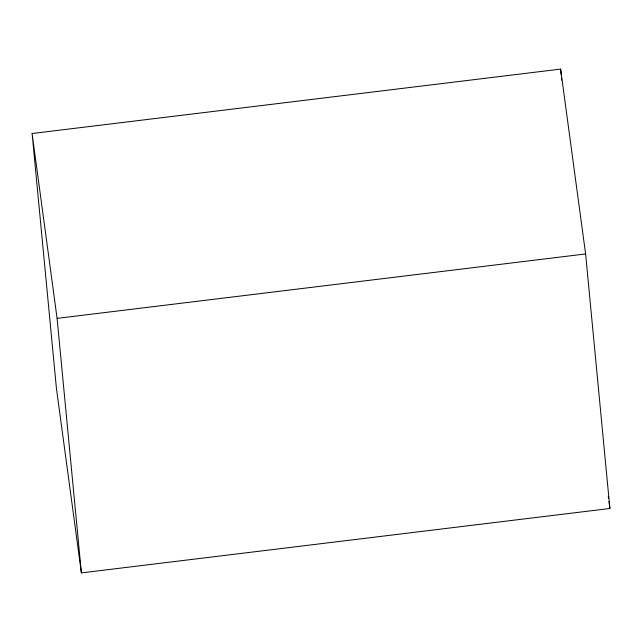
<?xml version="1.0" encoding="UTF-8"?>
<svg xmlns="http://www.w3.org/2000/svg" width="642" height="642" viewBox="0 0 642 642"><rect width="100%" height="100%" fill="white"/><g stroke="black" fill="none" stroke-linecap="round" stroke-linejoin="round"><path stroke-width="0.96" d="M32.1 133.52L560.618 69.103L585.608 253.951L609.9 508.48L81.382 572.897L56.392 388.049L32.1 133.52L57.09 318.368L81.382 572.897M57.09 318.368L585.608 253.951M608.287 496.555L608.56 498.545M608.961 501.522L609.9 508.48M560.618 69.103L561.188 75.09M561.477 78.091L561.67 80.081"/></g></svg>
